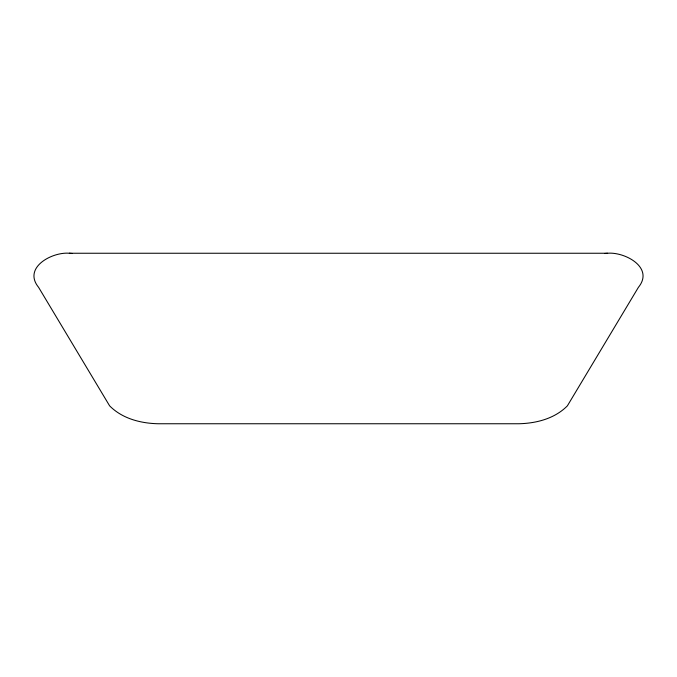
<?xml version="1.0" encoding="UTF-8"?>
<svg xmlns="http://www.w3.org/2000/svg" width="677" height="677" viewBox="0 0 677 677"><rect width="100%" height="100%" fill="white"/><g stroke="black" fill="none" stroke-linecap="round" stroke-linejoin="round"><path stroke-width="1.02" d="M69.376 253.249C52.146 251.7 22.468 267.61 38.606 287.353L109.615 405.836C122.249 418.631 140.596 423.337 158.105 423.751L518.895 423.751C536.404 423.337 554.751 418.631 567.385 405.836L638.394 287.353C654.532 267.61 624.854 251.7 607.624 253.249L69.376 253.249L72.447 253.503M604.553 253.503L607.624 253.249"/></g></svg>
